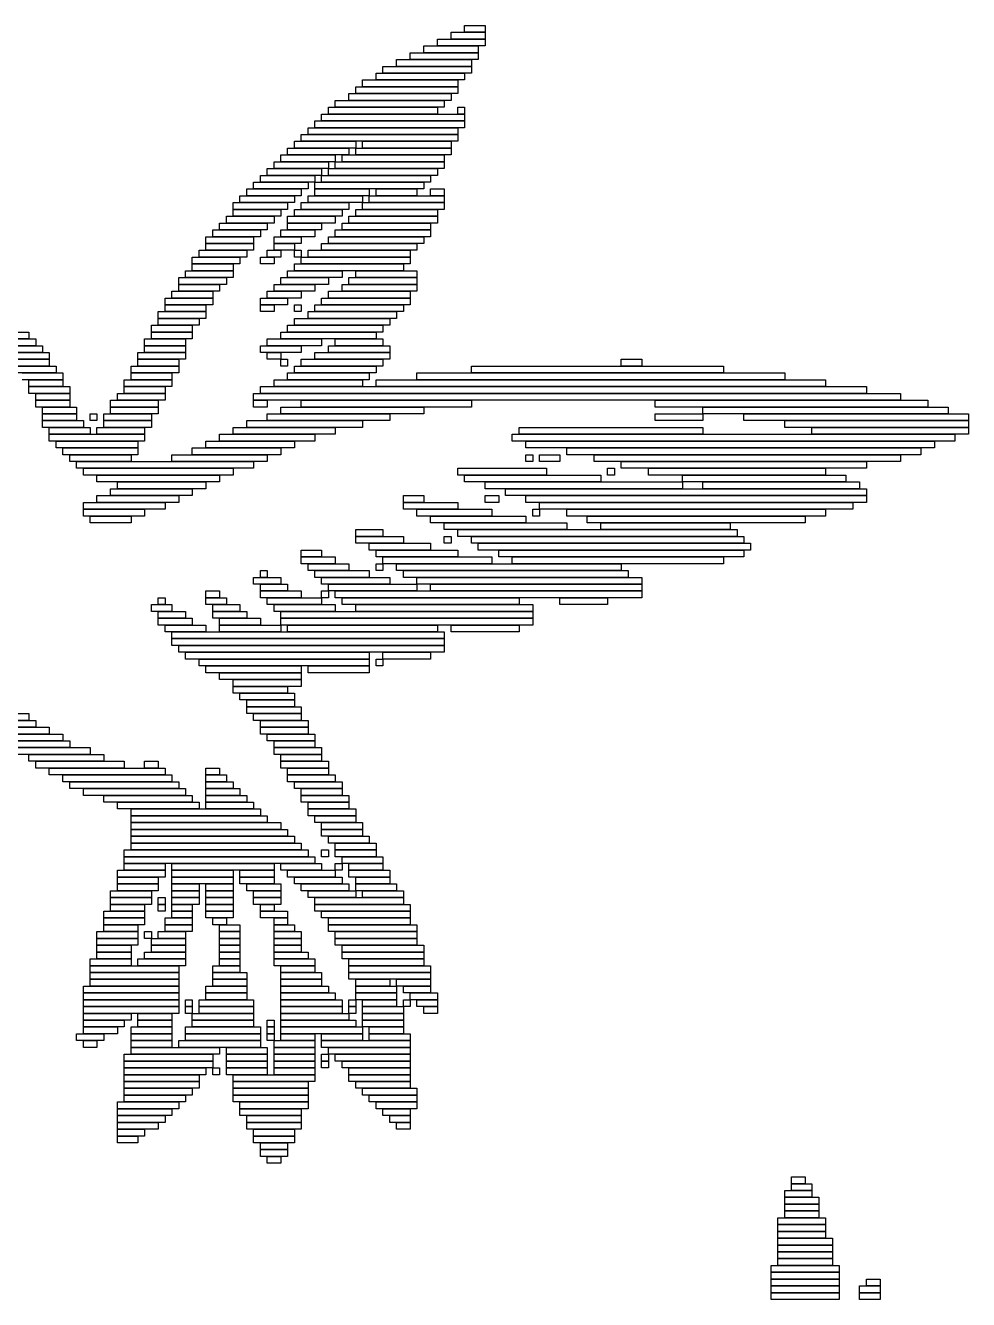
# Model space of a CAD drawing. Extents: x 402 to 615, y 409 to 596.
# Drawn here: x 476.5 to 615, y 409 to 596 of the extents above; entities that cross this region are included whole.
import ezdxf

# ---------------------------------------------------------------- set-up
doc = ezdxf.new("R2010")
doc.units = 0

msp = doc.modelspace()

# ---------------------------------------------------------------- linework, layer by layer
for p, q in [((539, 595), (544, 595)), ((539, 594), (539, 595)), ((541, 596), (544, 596)), ((541, 595), (541, 596)), ((544, 595), (541, 595)), ((544, 596), (544, 595)), ((544, 595), (544, 594)), ((535, 593), (543, 593)), ((535, 592), (535, 593)), ((537, 594), (544, 594)), ((537, 593), (537, 594)), ((544, 593), (537, 593)), ((544, 594), (539, 594)), ((543, 593), (543, 592)), ((544, 594), (544, 593)), ((531, 591), (542, 591)), ((531, 590), (531, 591)), ((533, 592), (543, 592)), ((533, 591), (533, 592)), ((543, 591), (533, 591)), ((543, 592), (535, 592)), ((542, 591), (542, 590)), ((543, 592), (543, 591)), ((529, 590), (542, 590)), ((529, 589), (529, 590)), ((542, 590), (531, 590)), ((542, 590), (542, 589)), ((526, 588), (540, 588)), ((526, 587), (526, 588)), ((528, 589), (541, 589)), ((528, 588), (528, 589)), ((541, 588), (528, 588)), ((542, 589), (529, 589)), ((540, 588), (540, 587)), ((541, 589), (541, 588)), ((524, 586), (539, 586)), ((524, 585), (524, 586)), ((525, 587), (540, 587)), ((525, 586), (525, 587)), ((540, 586), (525, 586)), ((540, 587), (526, 587)), ((539, 586), (539, 585)), ((540, 587), (540, 586)), ((521, 584), (537, 584)), ((521, 583), (521, 584)), ((522, 585), (538, 585)), ((522, 584), (522, 585)), ((538, 584), (522, 584)), ((539, 585), (524, 585)), ((537, 584), (537, 583)), ((538, 585), (538, 584)), ((540, 584), (541, 584)), ((540, 583), (540, 584)), ((541, 584), (541, 583)), ((519, 582), (541, 582)), ((519, 581), (519, 582)), ((520, 583), (541, 583)), ((520, 582), (520, 583)), ((541, 582), (520, 582)), ((537, 583), (521, 583)), ((541, 583), (540, 583)), ((541, 583), (541, 582)), ((541, 582), (541, 581)), ((517, 580), (540, 580)), ((517, 579), (517, 580)), ((518, 581), (540, 581)), ((518, 580), (518, 581)), ((540, 580), (518, 580)), ((541, 581), (519, 581)), ((540, 581), (540, 580)), ((540, 580), (540, 579)), ((515, 578), (524, 578)), ((515, 577), (515, 578)), ((516, 579), (525, 579)), ((516, 578), (516, 579)), ((525, 578), (516, 578)), ((540, 579), (517, 579)), ((524, 578), (524, 577)), ((525, 579), (525, 578)), ((525, 578), (539, 578)), ((525, 577), (525, 578)), ((526, 579), (539, 579)), ((526, 578), (526, 579)), ((539, 578), (526, 578)), ((539, 579), (539, 578)), ((539, 578), (539, 577)), ((513, 576), (521, 576)), ((513, 575), (513, 576)), ((514, 577), (522, 577)), ((514, 576), (514, 577)), ((522, 576), (514, 576)), ((524, 577), (515, 577)), ((521, 576), (521, 575)), ((522, 577), (522, 576)), ((522, 576), (538, 576)), ((522, 575), (522, 576)), ((523, 577), (538, 577)), ((523, 576), (523, 577)), ((538, 576), (523, 576)), ((539, 577), (525, 577)), ((538, 577), (538, 576)), ((538, 576), (538, 575)), ((512, 575), (520, 575)), ((512, 574), (512, 575)), ((521, 575), (513, 575)), ((520, 575), (520, 574)), ((521, 575), (537, 575)), ((521, 574), (521, 575)), ((538, 575), (522, 575)), ((537, 575), (537, 574)), ((510, 573), (518, 573)), ((510, 572), (510, 573)), ((511, 574), (519, 574)), ((511, 573), (511, 574)), ((519, 573), (511, 573)), ((520, 574), (512, 574)), ((518, 573), (518, 572)), ((519, 574), (519, 573)), ((519, 573), (535, 573)), ((519, 572), (519, 573)), ((520, 574), (536, 574)), ((520, 573), (520, 574)), ((536, 573), (520, 573)), ((537, 574), (521, 574)), ((535, 573), (535, 572)), ((536, 574), (536, 573)), ((508, 571), (516, 571)), ((508, 570), (508, 571)), ((509, 572), (517, 572)), ((509, 571), (509, 572)), ((517, 571), (509, 571)), ((518, 572), (510, 572)), ((516, 571), (516, 570)), ((517, 572), (517, 571)), ((518, 571), (526, 571)), ((518, 570), (518, 571)), ((535, 572), (519, 572)), ((519, 572), (527, 572)), ((519, 571), (519, 572)), ((527, 571), (519, 571)), ((526, 571), (526, 570)), ((527, 572), (527, 571)), ((527, 571), (538, 571)), ((527, 570), (527, 571)), ((528, 572), (534, 572)), ((528, 571), (528, 572)), ((534, 571), (528, 571)), ((534, 572), (534, 571)), ((536, 572), (538, 572)), ((536, 571), (536, 572)), ((538, 571), (536, 571)), ((538, 572), (538, 571)), ((538, 571), (538, 570)), ((507, 570), (515, 570)), ((507, 569), (507, 570)), ((515, 569), (507, 569)), ((507, 569), (514, 569)), ((507, 568), (507, 569)), ((516, 570), (508, 570)), ((514, 569), (514, 568)), ((515, 570), (515, 569)), ((516, 569), (523, 569)), ((516, 568), (516, 569)), ((517, 570), (524, 570)), ((517, 569), (517, 570)), ((524, 569), (517, 569)), ((526, 570), (518, 570)), ((523, 569), (523, 568)), ((524, 570), (524, 569)), ((525, 569), (537, 569)), ((525, 568), (525, 569)), ((526, 570), (538, 570)), ((526, 569), (526, 570)), ((538, 569), (526, 569)), ((538, 570), (527, 570)), ((537, 569), (537, 568)), ((538, 570), (538, 569)), ((505, 567), (512, 567)), ((505, 566), (505, 567)), ((506, 568), (513, 568)), ((506, 567), (506, 568)), ((513, 567), (506, 567)), ((514, 568), (507, 568)), ((512, 567), (512, 566)), ((513, 568), (513, 567)), ((515, 568), (522, 568)), ((515, 567), (515, 568)), ((522, 567), (515, 567)), ((515, 567), (520, 567)), ((515, 566), (515, 567)), ((523, 568), (516, 568)), ((520, 567), (520, 566)), ((522, 568), (522, 567)), ((523, 567), (536, 567)), ((523, 566), (523, 567)), ((524, 568), (537, 568)), ((524, 567), (524, 568)), ((537, 567), (524, 567)), ((537, 568), (525, 568)), ((536, 567), (536, 566)), ((537, 568), (537, 567)), ((503, 565), (510, 565)), ((503, 564), (503, 565)), ((504, 566), (511, 566)), ((504, 565), (504, 566)), ((511, 565), (504, 565)), ((512, 566), (505, 566)), ((510, 565), (510, 564)), ((511, 566), (511, 565)), ((513, 565), (517, 565)), ((513, 564), (513, 565)), ((514, 566), (519, 566)), ((514, 565), (514, 566)), ((519, 565), (514, 565)), ((520, 566), (515, 566)), ((517, 565), (517, 564)), ((519, 566), (519, 565)), ((521, 565), (535, 565)), ((521, 564), (521, 565)), ((522, 566), (536, 566)), ((522, 565), (522, 566)), ((536, 565), (522, 565)), ((536, 566), (523, 566)), ((535, 565), (535, 564)), ((536, 566), (536, 565)), ((502, 563), (509, 563)), ((502, 562), (502, 563)), ((510, 564), (503, 564)), ((503, 564), (510, 564)), ((503, 563), (503, 564)), ((510, 563), (503, 563)), ((509, 563), (509, 562)), ((510, 564), (510, 563)), ((512, 563), (514, 563)), ((512, 562), (512, 563)), ((517, 564), (513, 564)), ((513, 564), (516, 564)), ((513, 563), (513, 564)), ((516, 563), (513, 563)), ((514, 563), (514, 562)), ((516, 564), (516, 563)), ((516, 563), (517, 563)), ((516, 562), (516, 563)), ((517, 563), (517, 562)), ((518, 563), (533, 563)), ((518, 562), (518, 563)), ((520, 564), (534, 564)), ((520, 563), (520, 564)), ((534, 563), (520, 563)), ((535, 564), (521, 564)), ((533, 563), (533, 562)), ((534, 564), (534, 563)), ((501, 562), (508, 562)), ((501, 561), (501, 562)), ((508, 561), (501, 561)), ((501, 561), (507, 561)), ((501, 560), (501, 561)), ((509, 562), (502, 562)), ((507, 561), (507, 560)), ((508, 562), (508, 561)), ((511, 562), (513, 562)), ((511, 561), (511, 562)), ((513, 561), (511, 561)), ((514, 562), (512, 562)), ((513, 562), (513, 561)), ((517, 562), (516, 562)), ((516, 561), (532, 561)), ((516, 560), (516, 561)), ((517, 562), (533, 562)), ((517, 561), (517, 562)), ((533, 561), (517, 561)), ((533, 562), (518, 562)), ((532, 561), (532, 560)), ((533, 562), (533, 561)), ((500, 560), (507, 560)), ((500, 559), (500, 560)), ((507, 560), (501, 560)), ((507, 560), (507, 559)), ((515, 560), (523, 560)), ((515, 559), (515, 560)), ((532, 560), (516, 560)), ((523, 560), (523, 559)), ((525, 560), (534, 560)), ((525, 559), (525, 560)), ((534, 560), (534, 559)), ((499, 559), (506, 559)), ((499, 558), (499, 559)), ((506, 558), (499, 558)), ((499, 558), (505, 558)), ((499, 557), (499, 558)), ((507, 559), (500, 559)), ((505, 558), (505, 557)), ((506, 559), (506, 558)), ((513, 558), (519, 558)), ((513, 557), (513, 558)), ((514, 559), (521, 559)), ((514, 558), (514, 559)), ((521, 558), (514, 558)), ((523, 559), (515, 559)), ((519, 558), (519, 557)), ((521, 559), (521, 558)), ((523, 558), (534, 558)), ((523, 557), (523, 558)), ((524, 559), (534, 559)), ((524, 558), (524, 559)), ((534, 558), (524, 558)), ((534, 559), (525, 559)), ((534, 559), (534, 558)), ((534, 558), (534, 557)), ((497, 556), (504, 556)), ((497, 555), (497, 556)), ((498, 557), (504, 557)), ((498, 556), (498, 557)), ((504, 556), (498, 556)), ((505, 557), (499, 557)), ((504, 557), (504, 556)), ((504, 556), (504, 555)), ((511, 556), (515, 556)), ((511, 555), (511, 556)), ((512, 557), (517, 557)), ((512, 556), (512, 557)), ((517, 556), (512, 556)), ((519, 557), (513, 557)), ((515, 556), (515, 555)), ((517, 557), (517, 556)), ((520, 556), (533, 556)), ((520, 555), (520, 556)), ((521, 557), (533, 557)), ((521, 556), (521, 557)), ((533, 556), (521, 556)), ((534, 557), (523, 557)), ((533, 557), (533, 556)), ((533, 556), (533, 555)), ((496, 554), (503, 554)), ((496, 553), (496, 554)), ((504, 555), (497, 555)), ((497, 555), (503, 555)), ((497, 554), (497, 555)), ((503, 554), (497, 554)), ((503, 555), (503, 554)), ((503, 554), (503, 553)), ((515, 555), (511, 555)), ((511, 555), (513, 555)), ((511, 554), (511, 555)), ((513, 554), (511, 554)), ((513, 555), (513, 554)), ((516, 555), (517, 555)), ((516, 554), (516, 555)), ((517, 554), (516, 554)), ((517, 555), (517, 554)), ((518, 554), (531, 554)), ((518, 553), (518, 554)), ((519, 555), (532, 555)), ((519, 554), (519, 555)), ((532, 554), (519, 554)), ((533, 555), (520, 555)), ((531, 554), (531, 553)), ((532, 555), (532, 554)), ((495, 552), (501, 552)), ((495, 551), (495, 552)), ((503, 553), (496, 553)), ((496, 553), (502, 553)), ((496, 552), (496, 553)), ((502, 552), (496, 552)), ((501, 552), (501, 551)), ((502, 553), (502, 552)), ((515, 552), (529, 552)), ((515, 551), (515, 552)), ((516, 553), (530, 553)), ((516, 552), (516, 553)), ((530, 552), (516, 552)), ((531, 553), (518, 553)), ((529, 552), (529, 551)), ((530, 553), (530, 552)), ((468, 551), (477, 551)), ((477, 550), (468, 550)), ((470, 550), (478, 550)), ((477, 551), (477, 550)), ((478, 550), (478, 549)), ((494, 550), (500, 550)), ((494, 549), (494, 550)), ((501, 551), (495, 551)), ((495, 551), (501, 551)), ((495, 550), (495, 551)), ((501, 550), (495, 550)), ((500, 550), (500, 549)), ((501, 551), (501, 550)), ((512, 550), (520, 550)), ((512, 549), (512, 550)), ((514, 551), (528, 551)), ((514, 550), (514, 551)), ((528, 550), (514, 550)), ((529, 551), (515, 551)), ((520, 550), (520, 549)), ((522, 550), (529, 550)), ((522, 549), (522, 550)), ((528, 551), (528, 550)), ((529, 550), (529, 549)), ((478, 549), (470, 549)), ((472, 549), (479, 549)), ((479, 548), (472, 548)), ((473, 548), (480, 548)), ((479, 549), (479, 548)), ((480, 548), (480, 547)), ((493, 548), (500, 548)), ((493, 547), (493, 548)), ((500, 549), (494, 549)), ((494, 549), (500, 549)), ((494, 548), (494, 549)), ((500, 548), (494, 548)), ((500, 549), (500, 548)), ((500, 548), (500, 547)), ((511, 549), (517, 549)), ((511, 548), (511, 549)), ((517, 548), (511, 548)), ((520, 549), (512, 549)), ((512, 548), (514, 548)), ((512, 547), (512, 548)), ((514, 548), (514, 547)), ((517, 549), (517, 548)), ((519, 548), (530, 548)), ((519, 547), (519, 548)), ((521, 549), (530, 549)), ((521, 548), (521, 549)), ((530, 548), (521, 548)), ((529, 549), (522, 549)), ((530, 549), (530, 548)), ((530, 548), (530, 547)), ((480, 547), (473, 547)), ((475, 547), (480, 547)), ((480, 547), (480, 546)), ((500, 547), (493, 547)), ((493, 547), (499, 547)), ((493, 546), (493, 547)), ((499, 547), (499, 546)), ((514, 547), (512, 547)), ((514, 547), (515, 547)), ((514, 546), (514, 547)), ((515, 547), (515, 546)), ((517, 547), (529, 547)), ((517, 546), (517, 547)), ((530, 547), (519, 547)), ((529, 547), (529, 546)), ((564, 547), (567, 547)), ((564, 546), (564, 547)), ((567, 547), (567, 546)), ((480, 546), (475, 546)), ((475, 546), (481, 546)), ((481, 545), (475, 545)), ((476, 545), (482, 545)), ((481, 546), (481, 545)), ((482, 545), (482, 544)), ((492, 546), (499, 546)), ((492, 545), (492, 546)), ((499, 545), (492, 545)), ((492, 545), (498, 545)), ((492, 544), (492, 545)), ((499, 546), (493, 546)), ((498, 545), (498, 544)), ((499, 546), (499, 545)), ((515, 546), (514, 546)), ((515, 545), (527, 545)), ((515, 544), (515, 545)), ((516, 546), (528, 546)), ((516, 545), (516, 546)), ((528, 545), (516, 545)), ((529, 546), (517, 546)), ((527, 545), (527, 544)), ((528, 546), (528, 545)), ((534, 545), (588, 545)), ((534, 544), (534, 545)), ((542, 546), (579, 546)), ((542, 545), (542, 546)), ((579, 545), (542, 545)), ((567, 546), (564, 546)), ((579, 546), (579, 545)), ((588, 545), (588, 544)), ((482, 544), (476, 544)), ((477, 544), (482, 544)), ((477, 543), (477, 544)), ((482, 543), (477, 543)), ((477, 543), (483, 543)), ((477, 542), (477, 543)), ((482, 544), (482, 543)), ((483, 543), (483, 542)), ((491, 544), (498, 544)), ((491, 543), (491, 544)), ((498, 543), (491, 543)), ((491, 543), (497, 543)), ((491, 542), (491, 543)), ((498, 544), (492, 544)), ((497, 543), (497, 542)), ((498, 544), (498, 543)), ((511, 543), (600, 543)), ((511, 542), (511, 543)), ((513, 544), (526, 544)), ((513, 543), (513, 544)), ((526, 543), (513, 543)), ((527, 544), (515, 544)), ((526, 544), (526, 543)), ((528, 544), (594, 544)), ((528, 543), (528, 544)), ((594, 543), (528, 543)), ((588, 544), (534, 544)), ((594, 544), (594, 543)), ((600, 543), (600, 542)), ((483, 542), (477, 542)), ((478, 542), (483, 542)), ((478, 541), (478, 542)), ((483, 541), (478, 541)), ((478, 541), (483, 541)), ((478, 540), (478, 541)), ((483, 542), (483, 541)), ((483, 541), (483, 540)), ((489, 541), (496, 541)), ((489, 540), (489, 541)), ((490, 542), (497, 542)), ((490, 541), (490, 542)), ((497, 541), (490, 541)), ((497, 542), (491, 542)), ((496, 541), (496, 540)), ((497, 542), (497, 541)), ((510, 542), (605, 542)), ((510, 541), (510, 542)), ((605, 541), (510, 541)), ((510, 541), (512, 541)), ((510, 540), (510, 541)), ((600, 542), (511, 542)), ((512, 541), (512, 540)), ((517, 541), (542, 541)), ((517, 540), (517, 541)), ((542, 541), (542, 540)), ((569, 541), (609, 541)), ((569, 540), (569, 541)), ((605, 542), (605, 541)), ((609, 541), (609, 540)), ((483, 540), (478, 540)), ((479, 540), (484, 540)), ((479, 539), (479, 540)), ((484, 539), (479, 539)), ((479, 539), (484, 539)), ((479, 538), (479, 539)), ((484, 540), (484, 539)), ((484, 539), (484, 538)), ((486, 539), (487, 539)), ((486, 538), (486, 539)), ((487, 539), (487, 538)), ((488, 539), (495, 539)), ((488, 538), (488, 539)), ((496, 540), (489, 540)), ((489, 540), (496, 540)), ((489, 539), (489, 540)), ((496, 539), (489, 539)), ((495, 539), (495, 538)), ((496, 540), (496, 539)), ((512, 540), (510, 540)), ((512, 539), (530, 539)), ((512, 538), (512, 539)), ((514, 540), (535, 540)), ((514, 539), (514, 540)), ((535, 539), (514, 539)), ((542, 540), (517, 540)), ((530, 539), (530, 538)), ((535, 540), (535, 539)), ((609, 540), (569, 540)), ((569, 539), (576, 539)), ((569, 538), (569, 539)), ((576, 540), (612, 540)), ((576, 539), (576, 540)), ((612, 539), (576, 539)), ((576, 539), (576, 538)), ((582, 539), (615, 539)), ((582, 538), (582, 539)), ((612, 540), (612, 539)), ((615, 539), (615, 538)), ((484, 538), (479, 538)), ((479, 538), (485, 538)), ((479, 537), (479, 538)), ((485, 537), (479, 537)), ((480, 537), (486, 537)), ((480, 536), (480, 537)), ((485, 538), (485, 537)), ((487, 538), (486, 538)), ((486, 537), (486, 536)), ((487, 537), (494, 537)), ((487, 536), (487, 537)), ((495, 538), (488, 538)), ((488, 538), (495, 538)), ((488, 537), (488, 538)), ((495, 537), (488, 537)), ((494, 537), (494, 536)), ((495, 538), (495, 537)), ((507, 537), (522, 537)), ((507, 536), (507, 537)), ((509, 538), (526, 538)), ((509, 537), (509, 538)), ((526, 537), (509, 537)), ((530, 538), (512, 538)), ((522, 537), (522, 536)), ((526, 538), (526, 537)), ((549, 537), (576, 537)), ((549, 536), (549, 537)), ((576, 538), (569, 538)), ((576, 537), (576, 536)), ((615, 538), (582, 538)), ((588, 538), (615, 538)), ((588, 537), (588, 538)), ((615, 537), (588, 537)), ((592, 537), (615, 537)), ((592, 536), (592, 537)), ((615, 538), (615, 537)), ((615, 537), (615, 536)), ((486, 536), (480, 536)), ((480, 536), (494, 536)), ((480, 535), (480, 536)), ((494, 535), (480, 535)), ((481, 535), (493, 535)), ((481, 534), (481, 535)), ((494, 536), (487, 536)), ((493, 535), (493, 534)), ((494, 536), (494, 535)), ((503, 535), (516, 535)), ((503, 534), (503, 535)), ((505, 536), (519, 536)), ((505, 535), (505, 536)), ((519, 535), (505, 535)), ((522, 536), (507, 536)), ((516, 535), (516, 534)), ((519, 536), (519, 535)), ((548, 536), (613, 536)), ((548, 535), (548, 536)), ((613, 535), (548, 535)), ((576, 536), (549, 536)), ((550, 535), (610, 535)), ((550, 534), (550, 535)), ((615, 536), (592, 536)), ((610, 535), (610, 534)), ((613, 536), (613, 535)), ((493, 534), (481, 534)), ((482, 534), (493, 534)), ((482, 533), (482, 534)), ((493, 533), (482, 533)), ((483, 533), (492, 533)), ((483, 532), (483, 533)), ((492, 533), (492, 532)), ((493, 534), (493, 533)), ((498, 533), (512, 533)), ((498, 532), (498, 533)), ((501, 534), (514, 534)), ((501, 533), (501, 534)), ((514, 533), (501, 533)), ((516, 534), (503, 534)), ((512, 533), (512, 532)), ((514, 534), (514, 533)), ((610, 534), (550, 534)), ((550, 533), (551, 533)), ((550, 532), (550, 533)), ((551, 533), (551, 532)), ((552, 533), (555, 533)), ((552, 532), (552, 533)), ((555, 533), (555, 532)), ((556, 534), (608, 534)), ((556, 533), (556, 534)), ((608, 533), (556, 533)), ((560, 533), (605, 533)), ((560, 532), (560, 533)), ((605, 533), (605, 532)), ((608, 534), (608, 533)), ((492, 532), (483, 532)), ((484, 532), (510, 532)), ((484, 531), (484, 532)), ((512, 532), (498, 532)), ((510, 532), (510, 531)), ((551, 532), (550, 532)), ((555, 532), (552, 532)), ((605, 532), (560, 532)), ((564, 532), (600, 532)), ((564, 531), (564, 532)), ((600, 532), (600, 531)), ((510, 531), (484, 531)), ((485, 531), (507, 531)), ((485, 530), (485, 531)), ((507, 530), (485, 530)), ((487, 530), (505, 530)), ((487, 529), (487, 530)), ((505, 530), (505, 529)), ((507, 531), (507, 530)), ((540, 531), (553, 531)), ((540, 530), (540, 531)), ((553, 530), (540, 530)), ((541, 530), (561, 530)), ((541, 529), (541, 530)), ((553, 531), (553, 530)), ((561, 530), (561, 529)), ((562, 531), (563, 531)), ((562, 530), (562, 531)), ((563, 530), (562, 530)), ((563, 531), (563, 530)), ((600, 531), (564, 531)), ((568, 531), (594, 531)), ((568, 530), (568, 531)), ((594, 530), (568, 530)), ((573, 530), (597, 530)), ((573, 529), (573, 530)), ((594, 531), (594, 530)), ((597, 530), (597, 529)), ((505, 529), (487, 529)), ((489, 528), (501, 528)), ((489, 527), (489, 528)), ((490, 529), (503, 529)), ((490, 528), (490, 529)), ((503, 528), (490, 528)), ((501, 528), (501, 527)), ((503, 529), (503, 528)), ((561, 529), (541, 529)), ((544, 529), (573, 529)), ((544, 528), (544, 529)), ((573, 528), (544, 528)), ((547, 528), (600, 528)), ((547, 527), (547, 528)), ((597, 529), (573, 529)), ((573, 529), (573, 528)), ((576, 529), (599, 529)), ((576, 528), (576, 529)), ((599, 528), (576, 528)), ((599, 529), (599, 528)), ((600, 528), (600, 527)), ((485, 526), (497, 526)), ((485, 525), (485, 526)), ((487, 527), (499, 527)), ((487, 526), (487, 527)), ((499, 526), (487, 526)), ((501, 527), (489, 527)), ((497, 526), (497, 525)), ((499, 527), (499, 526)), ((532, 527), (535, 527)), ((532, 526), (532, 527)), ((535, 526), (532, 526)), ((532, 526), (540, 526)), ((532, 525), (532, 526)), ((535, 527), (535, 526)), ((540, 526), (540, 525)), ((544, 527), (546, 527)), ((544, 526), (544, 527)), ((546, 526), (544, 526)), ((546, 527), (546, 526)), ((600, 527), (547, 527)), ((550, 527), (600, 527)), ((550, 526), (550, 527)), ((600, 526), (550, 526)), ((552, 526), (598, 526)), ((552, 525), (552, 526)), ((598, 526), (598, 525)), ((600, 527), (600, 526)), ((497, 525), (485, 525)), ((485, 525), (494, 525)), ((485, 524), (485, 525)), ((494, 524), (485, 524)), ((486, 524), (492, 524)), ((486, 523), (486, 524)), ((492, 524), (492, 523)), ((494, 525), (494, 524)), ((540, 525), (532, 525)), ((534, 525), (545, 525)), ((534, 524), (534, 525)), ((545, 524), (534, 524)), ((536, 524), (550, 524)), ((536, 523), (536, 524)), ((545, 525), (545, 524)), ((550, 524), (550, 523)), ((551, 525), (552, 525)), ((551, 524), (551, 525)), ((552, 524), (551, 524)), ((598, 525), (552, 525)), ((552, 525), (552, 524)), ((556, 525), (594, 525)), ((556, 524), (556, 525)), ((594, 524), (556, 524)), ((559, 524), (591, 524)), ((559, 523), (559, 524)), ((591, 524), (591, 523)), ((594, 525), (594, 524)), ((492, 523), (486, 523)), ((525, 522), (529, 522)), ((525, 521), (525, 522)), ((529, 522), (529, 521)), ((550, 523), (536, 523)), ((538, 523), (556, 523)), ((538, 522), (538, 523)), ((556, 522), (538, 522)), ((540, 522), (581, 522)), ((540, 521), (540, 522)), ((556, 523), (556, 522)), ((591, 523), (559, 523)), ((561, 523), (580, 523)), ((561, 522), (561, 523)), ((580, 522), (561, 522)), ((580, 523), (580, 522)), ((581, 522), (581, 521)), ((529, 521), (525, 521)), ((525, 521), (532, 521)), ((525, 520), (525, 521)), ((532, 520), (525, 520)), ((527, 520), (536, 520)), ((527, 519), (527, 520)), ((532, 521), (532, 520)), ((536, 520), (536, 519)), ((538, 521), (539, 521)), ((538, 520), (538, 521)), ((539, 520), (538, 520)), ((539, 521), (539, 520)), ((581, 521), (540, 521)), ((542, 521), (582, 521)), ((542, 520), (542, 521)), ((582, 520), (542, 520)), ((543, 520), (583, 520)), ((543, 519), (543, 520)), ((582, 521), (582, 520)), ((583, 520), (583, 519)), ((517, 519), (520, 519)), ((517, 518), (517, 519)), ((520, 518), (517, 518)), ((517, 518), (522, 518)), ((517, 517), (517, 518)), ((520, 519), (520, 518)), ((522, 518), (522, 517)), ((536, 519), (527, 519)), ((528, 519), (540, 519)), ((528, 518), (528, 519)), ((540, 518), (528, 518)), ((529, 518), (545, 518)), ((529, 517), (529, 518)), ((540, 519), (540, 518)), ((583, 519), (543, 519)), ((545, 518), (545, 517)), ((546, 519), (582, 519)), ((546, 518), (546, 519)), ((582, 518), (546, 518)), ((548, 518), (579, 518)), ((548, 517), (548, 518)), ((579, 518), (579, 517)), ((582, 519), (582, 518)), ((522, 517), (517, 517)), ((518, 517), (524, 517)), ((518, 516), (518, 517)), ((524, 517), (524, 516)), ((528, 517), (529, 517)), ((528, 516), (528, 517)), ((545, 517), (529, 517)), ((529, 517), (529, 516)), ((531, 517), (564, 517)), ((531, 516), (531, 517)), ((579, 517), (548, 517)), ((564, 517), (564, 516)), ((510, 515), (514, 515)), ((510, 514), (510, 515)), ((511, 516), (512, 516)), ((511, 515), (511, 516)), ((512, 515), (511, 515)), ((512, 516), (512, 515)), ((514, 515), (514, 514)), ((524, 516), (518, 516)), ((519, 516), (527, 516)), ((519, 515), (519, 516)), ((527, 515), (519, 515)), ((520, 515), (530, 515)), ((520, 514), (520, 515)), ((527, 516), (527, 515)), ((529, 516), (528, 516)), ((530, 515), (530, 514)), ((564, 516), (531, 516)), ((532, 516), (565, 516)), ((532, 515), (532, 516)), ((565, 515), (532, 515)), ((534, 515), (567, 515)), ((534, 514), (534, 515)), ((565, 516), (565, 515)), ((567, 515), (567, 514)), ((503, 513), (505, 513)), ((503, 512), (503, 513)), ((505, 513), (505, 512)), ((514, 514), (510, 514)), ((511, 514), (515, 514)), ((511, 513), (511, 514)), ((515, 513), (511, 513)), ((511, 513), (517, 513)), ((511, 512), (511, 513)), ((515, 514), (515, 513)), ((517, 513), (517, 512)), ((530, 514), (520, 514)), ((520, 513), (521, 513)), ((520, 512), (520, 513)), ((521, 514), (534, 514)), ((521, 513), (521, 514)), ((534, 513), (521, 513)), ((521, 513), (521, 512)), ((522, 513), (567, 513)), ((522, 512), (522, 513)), ((567, 514), (534, 514)), ((534, 514), (534, 513)), ((536, 514), (567, 514)), ((536, 513), (536, 514)), ((567, 513), (536, 513)), ((567, 514), (567, 513)), ((567, 513), (567, 512)), ((495, 511), (498, 511)), ((495, 510), (495, 511)), ((496, 512), (497, 512)), ((496, 511), (496, 512)), ((497, 511), (496, 511)), ((497, 512), (497, 511)), ((498, 511), (498, 510)), ((505, 512), (503, 512)), ((503, 512), (506, 512)), ((503, 511), (503, 512)), ((506, 511), (503, 511)), ((504, 511), (508, 511)), ((504, 510), (504, 511)), ((506, 512), (506, 511)), ((508, 511), (508, 510)), ((517, 512), (511, 512)), ((512, 512), (520, 512)), ((512, 511), (512, 512)), ((520, 511), (512, 511)), ((513, 511), (522, 511)), ((513, 510), (513, 511)), ((521, 512), (520, 512)), ((520, 512), (520, 511)), ((567, 512), (522, 512)), ((522, 511), (522, 510)), ((523, 512), (549, 512)), ((523, 511), (523, 512)), ((549, 511), (523, 511)), ((525, 511), (551, 511)), ((525, 510), (525, 511)), ((549, 512), (549, 511)), ((551, 511), (551, 510)), ((555, 512), (562, 512)), ((555, 511), (555, 512)), ((562, 511), (555, 511)), ((562, 512), (562, 511)), ((498, 510), (495, 510)), ((496, 510), (500, 510)), ((496, 509), (496, 510)), ((500, 509), (496, 509)), ((496, 509), (501, 509)), ((496, 508), (496, 509)), ((500, 510), (500, 509)), ((501, 509), (501, 508)), ((508, 510), (504, 510)), ((504, 510), (509, 510)), ((504, 509), (504, 510)), ((509, 509), (504, 509)), ((505, 509), (511, 509)), ((505, 508), (505, 509)), ((509, 510), (509, 509)), ((511, 509), (511, 508)), ((522, 510), (513, 510)), ((514, 510), (551, 510)), ((514, 509), (514, 510)), ((551, 509), (514, 509)), ((514, 509), (551, 509)), ((514, 508), (514, 509)), ((551, 510), (525, 510)), ((551, 510), (551, 509)), ((551, 509), (551, 508)), ((501, 508), (496, 508)), ((497, 508), (503, 508)), ((497, 507), (497, 508)), ((503, 507), (497, 507)), ((498, 507), (538, 507)), ((498, 506), (498, 507)), ((503, 508), (503, 507)), ((511, 508), (505, 508)), ((505, 508), (514, 508)), ((505, 507), (505, 508)), ((514, 507), (505, 507)), ((551, 508), (514, 508)), ((514, 508), (514, 507)), ((515, 508), (537, 508)), ((515, 507), (515, 508)), ((537, 507), (515, 507)), ((537, 508), (537, 507)), ((538, 507), (538, 506)), ((539, 508), (549, 508)), ((539, 507), (539, 508)), ((549, 507), (539, 507)), ((549, 508), (549, 507)), ((538, 506), (498, 506)), ((498, 506), (538, 506)), ((498, 505), (498, 506)), ((538, 505), (498, 505)), ((499, 505), (538, 505)), ((499, 504), (499, 505)), ((538, 506), (538, 505)), ((538, 505), (538, 504)), ((538, 504), (499, 504)), ((500, 504), (527, 504)), ((500, 503), (500, 504)), ((527, 504), (527, 503)), ((529, 504), (536, 504)), ((529, 503), (529, 504)), ((536, 504), (536, 503)), ((527, 503), (500, 503)), ((502, 503), (527, 503)), ((502, 502), (502, 503)), ((527, 502), (502, 502)), ((503, 502), (517, 502)), ((503, 501), (503, 502)), ((517, 502), (517, 501)), ((518, 502), (527, 502)), ((518, 501), (518, 502)), ((527, 503), (527, 502)), ((527, 502), (527, 501)), ((528, 503), (529, 503)), ((528, 502), (528, 503)), ((529, 502), (528, 502)), ((536, 503), (529, 503)), ((529, 503), (529, 502)), ((517, 501), (503, 501)), ((505, 501), (517, 501)), ((505, 500), (505, 501)), ((517, 500), (505, 500)), ((507, 500), (517, 500)), ((507, 499), (507, 500)), ((517, 501), (517, 500)), ((517, 500), (517, 499)), ((527, 501), (518, 501)), ((517, 499), (507, 499)), ((507, 499), (515, 499)), ((507, 498), (507, 499)), ((515, 498), (507, 498)), ((508, 498), (516, 498)), ((508, 497), (508, 498)), ((515, 499), (515, 498)), ((516, 498), (516, 497)), ((516, 497), (508, 497)), ((509, 497), (516, 497)), ((509, 496), (509, 497)), ((516, 496), (509, 496)), ((509, 496), (517, 496)), ((509, 495), (509, 496)), ((516, 497), (516, 496)), ((517, 496), (517, 495)), ((469, 495), (477, 495)), ((477, 494), (469, 494)), ((470, 494), (478, 494)), ((477, 495), (477, 494)), ((478, 494), (478, 493)), ((517, 495), (509, 495)), ((510, 495), (517, 495)), ((510, 494), (510, 495)), ((517, 494), (510, 494)), ((511, 494), (518, 494)), ((511, 493), (511, 494)), ((517, 495), (517, 494)), ((518, 494), (518, 493)), ((478, 493), (470, 493)), ((472, 493), (480, 493)), ((480, 492), (472, 492)), ((473, 492), (482, 492)), ((480, 493), (480, 492)), ((482, 492), (482, 491)), ((518, 493), (511, 493)), ((511, 493), (518, 493)), ((511, 492), (511, 493)), ((518, 492), (511, 492)), ((512, 492), (519, 492)), ((512, 491), (512, 492)), ((518, 493), (518, 492)), ((519, 492), (519, 491)), ((482, 491), (473, 491)), ((474, 491), (483, 491)), ((483, 490), (474, 490)), ((475, 490), (486, 490)), ((483, 491), (483, 490)), ((486, 490), (486, 489)), ((519, 491), (512, 491)), ((513, 491), (519, 491)), ((513, 490), (513, 491)), ((519, 490), (513, 490)), ((513, 490), (520, 490)), ((513, 489), (513, 490)), ((519, 491), (519, 490)), ((520, 490), (520, 489)), ((486, 489), (475, 489)), ((477, 489), (488, 489)), ((477, 488), (477, 489)), ((488, 489), (488, 488)), ((520, 489), (513, 489)), ((514, 489), (520, 489)), ((514, 488), (514, 489)), ((520, 489), (520, 488)), ((488, 488), (477, 488)), ((478, 488), (491, 488)), ((478, 487), (478, 488)), ((491, 487), (478, 487)), ((480, 487), (497, 487)), ((480, 486), (480, 487)), ((491, 488), (491, 487)), ((494, 488), (496, 488)), ((494, 487), (494, 488)), ((496, 487), (494, 487)), ((496, 488), (496, 487)), ((497, 487), (497, 486)), ((503, 487), (505, 487)), ((503, 486), (503, 487)), ((505, 487), (505, 486)), ((520, 488), (514, 488)), ((514, 488), (521, 488)), ((514, 487), (514, 488)), ((521, 487), (514, 487)), ((515, 487), (521, 487)), ((515, 486), (515, 487)), ((521, 488), (521, 487)), ((521, 487), (521, 486)), ((497, 486), (480, 486)), ((482, 486), (498, 486)), ((482, 485), (482, 486)), ((498, 485), (482, 485)), ((483, 485), (499, 485)), ((483, 484), (483, 485)), ((498, 486), (498, 485)), ((499, 485), (499, 484)), ((505, 486), (503, 486)), ((503, 486), (506, 486)), ((503, 485), (503, 486)), ((506, 485), (503, 485)), ((503, 485), (507, 485)), ((503, 484), (503, 485)), ((506, 486), (506, 485)), ((507, 485), (507, 484)), ((521, 486), (515, 486)), ((515, 486), (522, 486)), ((515, 485), (515, 486)), ((522, 485), (515, 485)), ((516, 485), (523, 485)), ((516, 484), (516, 485)), ((522, 486), (522, 485)), ((523, 485), (523, 484)), ((499, 484), (483, 484)), ((485, 484), (500, 484)), ((485, 483), (485, 484)), ((500, 483), (485, 483)), ((488, 483), (501, 483)), ((488, 482), (488, 483)), ((500, 484), (500, 483)), ((501, 483), (501, 482)), ((507, 484), (503, 484)), ((503, 484), (508, 484)), ((503, 483), (503, 484)), ((508, 483), (503, 483)), ((503, 483), (509, 483)), ((503, 482), (503, 483)), ((508, 484), (508, 483)), ((509, 483), (509, 482)), ((523, 484), (516, 484)), ((517, 484), (523, 484)), ((517, 483), (517, 484)), ((523, 483), (517, 483)), ((517, 483), (524, 483)), ((517, 482), (517, 483)), ((523, 484), (523, 483)), ((524, 483), (524, 482)), ((501, 482), (488, 482)), ((490, 482), (502, 482)), ((490, 481), (490, 482)), ((502, 481), (490, 481)), ((492, 481), (511, 481)), ((492, 480), (492, 481)), ((502, 482), (502, 481)), ((509, 482), (503, 482)), ((503, 482), (510, 482)), ((503, 481), (503, 482)), ((510, 481), (503, 481)), ((510, 482), (510, 481)), ((511, 481), (511, 480)), ((524, 482), (517, 482)), ((518, 482), (524, 482)), ((518, 481), (518, 482)), ((524, 481), (518, 481)), ((518, 481), (525, 481)), ((518, 480), (518, 481)), ((524, 482), (524, 481)), ((525, 481), (525, 480)), ((511, 480), (492, 480)), ((492, 480), (512, 480)), ((492, 479), (492, 480)), ((512, 479), (492, 479)), ((492, 479), (514, 479)), ((492, 478), (492, 479)), ((512, 480), (512, 479)), ((514, 479), (514, 478)), ((525, 480), (518, 480)), ((519, 480), (525, 480)), ((519, 479), (519, 480)), ((525, 479), (519, 479)), ((520, 479), (526, 479)), ((520, 478), (520, 479)), ((525, 480), (525, 479)), ((526, 479), (526, 478)), ((514, 478), (492, 478)), ((492, 478), (515, 478)), ((492, 477), (492, 478)), ((515, 477), (492, 477)), ((492, 477), (516, 477)), ((492, 476), (492, 477)), ((515, 478), (515, 477)), ((516, 477), (516, 476)), ((526, 478), (520, 478)), ((520, 478), (526, 478)), ((520, 477), (520, 478)), ((526, 477), (520, 477)), ((521, 477), (527, 477)), ((521, 476), (521, 477)), ((526, 478), (526, 477)), ((527, 477), (527, 476)), ((491, 475), (518, 475)), ((491, 474), (491, 475)), ((516, 476), (492, 476)), ((492, 476), (517, 476)), ((492, 475), (492, 476)), ((517, 475), (492, 475)), ((517, 476), (517, 475)), ((518, 475), (518, 474)), ((520, 475), (521, 475)), ((520, 474), (520, 475)), ((527, 476), (521, 476)), ((521, 475), (521, 474)), ((522, 476), (528, 476)), ((522, 475), (522, 476)), ((528, 475), (522, 475)), ((522, 475), (528, 475)), ((522, 474), (522, 475)), ((528, 476), (528, 475)), ((528, 475), (528, 474)), ((518, 474), (491, 474)), ((491, 474), (519, 474)), ((491, 473), (491, 474)), ((519, 474), (519, 473)), ((521, 474), (520, 474)), ((528, 474), (522, 474)), ((523, 474), (529, 474)), ((523, 473), (523, 474)), ((529, 474), (529, 473)), ((490, 472), (497, 472)), ((490, 471), (490, 472)), ((519, 473), (491, 473)), ((491, 473), (497, 473)), ((491, 472), (491, 473)), ((497, 472), (491, 472)), ((497, 473), (497, 472)), ((497, 472), (497, 471)), ((498, 473), (513, 473)), ((498, 472), (498, 473)), ((513, 472), (498, 472)), ((498, 472), (507, 472)), ((498, 471), (498, 472)), ((507, 472), (507, 471)), ((508, 472), (513, 472)), ((508, 471), (508, 472)), ((513, 473), (513, 472)), ((513, 472), (513, 471)), ((514, 473), (520, 473)), ((514, 472), (514, 473)), ((520, 472), (514, 472)), ((515, 472), (522, 472)), ((515, 471), (515, 472)), ((520, 473), (520, 472)), ((522, 473), (523, 473)), ((522, 472), (522, 473)), ((523, 472), (522, 472)), ((522, 472), (522, 471)), ((529, 473), (523, 473)), ((523, 473), (523, 472)), ((524, 473), (529, 473)), ((524, 472), (524, 473)), ((529, 472), (524, 472)), ((524, 472), (530, 472)), ((524, 471), (524, 472)), ((529, 473), (529, 472)), ((530, 472), (530, 471)), ((497, 471), (490, 471)), ((490, 471), (496, 471)), ((490, 470), (490, 471)), ((496, 470), (490, 470)), ((490, 470), (496, 470)), ((490, 469), (490, 470)), ((496, 471), (496, 470)), ((496, 470), (496, 469)), ((507, 471), (498, 471)), ((498, 471), (507, 471)), ((498, 470), (498, 471)), ((507, 470), (498, 470)), ((498, 470), (502, 470)), ((498, 469), (498, 470)), ((502, 470), (502, 469)), ((503, 470), (507, 470)), ((503, 469), (503, 470)), ((507, 471), (507, 470)), ((507, 470), (507, 469)), ((513, 471), (508, 471)), ((508, 471), (513, 471)), ((508, 470), (508, 471)), ((513, 470), (508, 470)), ((509, 470), (514, 470)), ((509, 469), (509, 470)), ((513, 471), (513, 470)), ((514, 470), (514, 469)), ((522, 471), (515, 471)), ((516, 471), (523, 471)), ((516, 470), (516, 471)), ((523, 470), (516, 470)), ((517, 470), (524, 470)), ((517, 469), (517, 470)), ((523, 471), (523, 470)), ((530, 471), (524, 471)), ((524, 470), (524, 469)), ((525, 471), (530, 471)), ((525, 470), (525, 471)), ((530, 470), (525, 470)), ((525, 470), (531, 470)), ((525, 469), (525, 470)), ((530, 471), (530, 470)), ((531, 470), (531, 469)), ((489, 469), (495, 469)), ((489, 468), (489, 469)), ((495, 468), (489, 468)), ((489, 468), (495, 468)), ((489, 467), (489, 468)), ((496, 469), (490, 469)), ((495, 469), (495, 468)), ((495, 468), (495, 467)), ((496, 468), (497, 468)), ((496, 467), (496, 468)), ((497, 468), (497, 467)), ((502, 469), (498, 469)), ((498, 469), (502, 469)), ((498, 468), (498, 469)), ((502, 468), (498, 468)), ((498, 468), (502, 468)), ((498, 467), (498, 468)), ((502, 469), (502, 468)), ((502, 468), (502, 467)), ((507, 469), (503, 469)), ((503, 469), (507, 469)), ((503, 468), (503, 469)), ((507, 468), (503, 468)), ((503, 468), (507, 468)), ((503, 467), (503, 468)), ((507, 469), (507, 468)), ((507, 468), (507, 467)), ((514, 469), (509, 469)), ((510, 469), (514, 469)), ((510, 468), (510, 469)), ((514, 468), (510, 468)), ((510, 468), (514, 468)), ((510, 467), (510, 468)), ((514, 469), (514, 468)), ((514, 468), (514, 467)), ((524, 469), (517, 469)), ((518, 469), (525, 469)), ((518, 468), (518, 469)), ((525, 468), (518, 468)), ((519, 468), (532, 468)), ((519, 467), (519, 468)), ((531, 469), (525, 469)), ((525, 469), (525, 468)), ((526, 469), (532, 469)), ((526, 468), (526, 469)), ((532, 468), (526, 468)), ((532, 469), (532, 468)), ((532, 468), (532, 467)), ((488, 466), (494, 466)), ((488, 465), (488, 466)), ((495, 467), (489, 467)), ((489, 467), (494, 467)), ((489, 466), (489, 467)), ((494, 466), (489, 466)), ((494, 467), (494, 466)), ((494, 466), (494, 465)), ((497, 467), (496, 467)), ((496, 467), (497, 467)), ((496, 466), (496, 467)), ((497, 466), (496, 466)), ((497, 467), (497, 466)), ((502, 467), (498, 467)), ((498, 467), (501, 467)), ((498, 466), (498, 467)), ((501, 466), (498, 466)), ((498, 466), (501, 466)), ((498, 465), (498, 466)), ((501, 467), (501, 466)), ((501, 466), (501, 465)), ((507, 467), (503, 467)), ((503, 467), (507, 467)), ((503, 466), (503, 467)), ((507, 466), (503, 466)), ((503, 466), (507, 466)), ((503, 465), (503, 466)), ((507, 467), (507, 466)), ((507, 466), (507, 465)), ((514, 467), (510, 467)), ((511, 467), (513, 467)), ((511, 466), (511, 467)), ((513, 466), (511, 466)), ((511, 466), (515, 466)), ((511, 465), (511, 466)), ((513, 467), (513, 466)), ((515, 466), (515, 465)), ((532, 467), (519, 467)), ((519, 467), (533, 467)), ((519, 466), (519, 467)), ((533, 466), (519, 466)), ((520, 466), (533, 466)), ((520, 465), (520, 466)), ((533, 467), (533, 466)), ((533, 466), (533, 465)), ((494, 465), (488, 465)), ((488, 465), (494, 465)), ((488, 464), (488, 465)), ((494, 464), (488, 464)), ((488, 464), (493, 464)), ((488, 463), (488, 464)), ((493, 464), (493, 463)), ((494, 465), (494, 464)), ((497, 465), (501, 465)), ((497, 464), (497, 465)), ((501, 464), (497, 464)), ((497, 464), (501, 464)), ((497, 463), (497, 464)), ((501, 465), (498, 465)), ((501, 465), (501, 464)), ((501, 464), (501, 463)), ((507, 465), (503, 465)), ((504, 465), (506, 465)), ((504, 464), (504, 465)), ((506, 464), (504, 464)), ((505, 464), (508, 464)), ((505, 463), (505, 464)), ((506, 465), (506, 464)), ((508, 464), (508, 463)), ((515, 465), (511, 465)), ((513, 465), (515, 465)), ((513, 464), (513, 465)), ((515, 464), (513, 464)), ((513, 464), (516, 464)), ((513, 463), (513, 464)), ((515, 465), (515, 464)), ((516, 464), (516, 463)), ((533, 465), (520, 465)), ((521, 465), (533, 465)), ((521, 464), (521, 465)), ((533, 464), (521, 464)), ((521, 464), (534, 464)), ((521, 463), (521, 464)), ((533, 465), (533, 464)), ((534, 464), (534, 463)), ((487, 463), (493, 463)), ((487, 462), (487, 463)), ((493, 462), (487, 462)), ((487, 462), (493, 462)), ((487, 461), (487, 462)), ((493, 463), (488, 463)), ((493, 463), (493, 462)), ((493, 462), (493, 461)), ((494, 463), (495, 463)), ((494, 462), (494, 463)), ((495, 462), (494, 462)), ((495, 463), (495, 462)), ((495, 462), (500, 462)), ((495, 461), (495, 462)), ((496, 463), (500, 463)), ((496, 462), (496, 463)), ((500, 462), (496, 462)), ((501, 463), (497, 463)), ((500, 463), (500, 462)), ((500, 462), (500, 461)), ((508, 463), (505, 463)), ((505, 463), (508, 463)), ((505, 462), (505, 463)), ((508, 462), (505, 462)), ((505, 462), (508, 462)), ((505, 461), (505, 462)), ((508, 463), (508, 462)), ((508, 462), (508, 461)), ((516, 463), (513, 463)), ((513, 463), (517, 463)), ((513, 462), (513, 463)), ((517, 462), (513, 462)), ((513, 462), (517, 462)), ((513, 461), (513, 462)), ((517, 463), (517, 462)), ((517, 462), (517, 461)), ((534, 463), (521, 463)), ((522, 463), (534, 463)), ((522, 462), (522, 463)), ((534, 462), (522, 462)), ((522, 462), (534, 462)), ((522, 461), (522, 462)), ((534, 463), (534, 462)), ((534, 462), (534, 461)), ((493, 461), (487, 461)), ((487, 461), (492, 461)), ((487, 460), (487, 461)), ((492, 461), (492, 460)), ((500, 461), (495, 461)), ((495, 461), (500, 461)), ((495, 460), (495, 461)), ((500, 461), (500, 460)), ((508, 461), (505, 461)), ((505, 461), (508, 461)), ((505, 460), (505, 461)), ((508, 461), (508, 460)), ((517, 461), (513, 461)), ((513, 461), (517, 461)), ((513, 460), (513, 461)), ((517, 461), (517, 460)), ((534, 461), (522, 461)), ((523, 461), (535, 461)), ((523, 460), (523, 461)), ((535, 461), (535, 460)), ((486, 459), (492, 459)), ((486, 458), (486, 459)), ((492, 460), (487, 460)), ((487, 460), (492, 460)), ((487, 459), (487, 460)), ((492, 459), (487, 459)), ((492, 460), (492, 459)), ((492, 459), (492, 458)), ((493, 459), (500, 459)), ((493, 458), (493, 459)), ((494, 460), (500, 460)), ((494, 459), (494, 460)), ((500, 459), (494, 459)), ((500, 460), (495, 460)), ((500, 460), (500, 459)), ((500, 459), (500, 458)), ((508, 460), (505, 460)), ((505, 460), (508, 460)), ((505, 459), (505, 460)), ((508, 459), (505, 459)), ((505, 459), (508, 459)), ((505, 458), (505, 459)), ((508, 460), (508, 459)), ((508, 459), (508, 458)), ((517, 460), (513, 460)), ((513, 460), (518, 460)), ((513, 459), (513, 460)), ((518, 459), (513, 459)), ((513, 459), (519, 459)), ((513, 458), (513, 459)), ((518, 460), (518, 459)), ((519, 459), (519, 458)), ((535, 460), (523, 460)), ((523, 460), (535, 460)), ((523, 459), (523, 460)), ((535, 459), (523, 459)), ((524, 459), (535, 459)), ((524, 458), (524, 459)), ((535, 460), (535, 459)), ((535, 459), (535, 458)), ((492, 458), (486, 458)), ((486, 458), (499, 458)), ((486, 457), (486, 458)), ((499, 457), (486, 457)), ((486, 457), (499, 457)), ((486, 456), (486, 457)), ((500, 458), (493, 458)), ((499, 458), (499, 457)), ((499, 457), (499, 456)), ((504, 458), (508, 458)), ((504, 457), (504, 458)), ((508, 457), (504, 457)), ((504, 457), (509, 457)), ((504, 456), (504, 457)), ((508, 458), (505, 458)), ((508, 458), (508, 457)), ((509, 457), (509, 456)), ((519, 458), (513, 458)), ((514, 458), (519, 458)), ((514, 457), (514, 458)), ((519, 457), (514, 457)), ((514, 457), (520, 457)), ((514, 456), (514, 457)), ((519, 458), (519, 457)), ((520, 457), (520, 456)), ((535, 458), (524, 458)), ((524, 458), (536, 458)), ((524, 457), (524, 458)), ((536, 457), (524, 457)), ((524, 457), (536, 457)), ((524, 456), (524, 457)), ((536, 458), (536, 457)), ((536, 457), (536, 456)), ((485, 455), (499, 455)), ((485, 454), (485, 455)), ((499, 456), (486, 456)), ((486, 456), (499, 456)), ((486, 455), (486, 456)), ((499, 455), (486, 455)), ((499, 456), (499, 455)), ((499, 455), (499, 454)), ((503, 455), (509, 455)), ((503, 454), (503, 455)), ((509, 456), (504, 456)), ((504, 456), (509, 456)), ((504, 455), (504, 456)), ((509, 455), (504, 455)), ((509, 456), (509, 455)), ((509, 455), (509, 454)), ((520, 456), (514, 456)), ((514, 456), (520, 456)), ((514, 455), (514, 456)), ((520, 455), (514, 455)), ((514, 455), (521, 455)), ((514, 454), (514, 455)), ((520, 456), (520, 455)), ((521, 455), (521, 454)), ((536, 456), (524, 456)), ((525, 456), (530, 456)), ((525, 455), (525, 456)), ((530, 455), (525, 455)), ((525, 455), (531, 455)), ((525, 454), (525, 455)), ((530, 456), (530, 455)), ((531, 456), (536, 456)), ((531, 455), (531, 456)), ((536, 455), (531, 455)), ((531, 455), (531, 454)), ((532, 455), (536, 455)), ((532, 454), (532, 455)), ((536, 456), (536, 455)), ((536, 455), (536, 454)), ((499, 454), (485, 454)), ((485, 454), (499, 454)), ((485, 453), (485, 454)), ((499, 453), (485, 453)), ((485, 453), (499, 453)), ((485, 452), (485, 453)), ((499, 454), (499, 453)), ((499, 453), (499, 452)), ((500, 453), (501, 453)), ((500, 452), (500, 453)), ((501, 453), (501, 452)), ((502, 453), (510, 453)), ((502, 452), (502, 453)), ((509, 454), (503, 454)), ((503, 454), (509, 454)), ((503, 453), (503, 454)), ((509, 453), (503, 453)), ((509, 454), (509, 453)), ((510, 453), (510, 452)), ((521, 454), (514, 454)), ((514, 454), (522, 454)), ((514, 453), (514, 454)), ((522, 453), (514, 453)), ((514, 453), (523, 453)), ((514, 452), (514, 453)), ((522, 454), (522, 453)), ((523, 453), (523, 452)), ((524, 453), (525, 453)), ((524, 452), (524, 453)), ((531, 454), (525, 454)), ((525, 454), (531, 454)), ((525, 453), (525, 454)), ((531, 453), (525, 453)), ((525, 453), (525, 452)), ((526, 453), (531, 453)), ((526, 452), (526, 453)), ((531, 454), (531, 453)), ((531, 453), (531, 452)), ((536, 454), (532, 454)), ((532, 453), (533, 453)), ((532, 452), (532, 453)), ((533, 454), (537, 454)), ((533, 453), (533, 454)), ((537, 453), (533, 453)), ((533, 453), (533, 452)), ((534, 453), (537, 453)), ((534, 452), (534, 453)), ((537, 454), (537, 453)), ((537, 453), (537, 452)), ((499, 452), (485, 452)), ((485, 452), (499, 452)), ((485, 451), (485, 452)), ((499, 451), (485, 451)), ((485, 451), (492, 451)), ((485, 450), (485, 451)), ((492, 451), (492, 450)), ((493, 451), (498, 451)), ((493, 450), (493, 451)), ((498, 451), (498, 450)), ((499, 452), (499, 451)), ((501, 452), (500, 452)), ((500, 452), (501, 452)), ((500, 451), (500, 452)), ((501, 451), (500, 451)), ((501, 452), (501, 451)), ((501, 451), (510, 451)), ((501, 450), (501, 451)), ((510, 452), (502, 452)), ((502, 452), (510, 452)), ((502, 451), (502, 452)), ((510, 451), (502, 451)), ((510, 452), (510, 451)), ((510, 451), (510, 450)), ((523, 452), (514, 452)), ((514, 452), (523, 452)), ((514, 451), (514, 452)), ((523, 451), (514, 451)), ((514, 451), (524, 451)), ((514, 450), (514, 451)), ((523, 452), (523, 451)), ((525, 452), (524, 452)), ((524, 452), (525, 452)), ((524, 451), (524, 452)), ((525, 451), (524, 451)), ((524, 451), (524, 450)), ((525, 452), (525, 451)), ((531, 452), (526, 452)), ((526, 452), (532, 452)), ((526, 451), (526, 452)), ((532, 451), (526, 451)), ((526, 451), (532, 451)), ((526, 450), (526, 451)), ((533, 452), (532, 452)), ((532, 452), (532, 451)), ((532, 451), (532, 450)), ((537, 452), (534, 452)), ((535, 452), (537, 452)), ((535, 451), (535, 452)), ((537, 451), (535, 451)), ((537, 452), (537, 451)), ((492, 450), (485, 450)), ((485, 450), (491, 450)), ((485, 449), (485, 450)), ((491, 449), (485, 449)), ((485, 449), (490, 449)), ((485, 448), (485, 449)), ((490, 449), (490, 448)), ((491, 450), (491, 449)), ((492, 449), (498, 449)), ((492, 448), (492, 449)), ((498, 450), (493, 450)), ((493, 450), (498, 450)), ((493, 449), (493, 450)), ((498, 449), (493, 449)), ((498, 450), (498, 449)), ((498, 449), (498, 448)), ((500, 449), (511, 449)), ((500, 448), (500, 449)), ((510, 450), (501, 450)), ((501, 450), (510, 450)), ((501, 449), (501, 450)), ((510, 449), (501, 449)), ((510, 450), (510, 449)), ((511, 449), (511, 448)), ((512, 450), (513, 450)), ((512, 449), (512, 450)), ((513, 449), (512, 449)), ((512, 449), (513, 449)), ((512, 448), (512, 449)), ((513, 450), (513, 449)), ((513, 449), (513, 448)), ((524, 450), (514, 450)), ((514, 450), (525, 450)), ((514, 449), (514, 450)), ((525, 449), (514, 449)), ((514, 449), (526, 449)), ((514, 448), (514, 449)), ((525, 450), (525, 449)), ((532, 450), (526, 450)), ((526, 450), (532, 450)), ((526, 449), (526, 450)), ((532, 449), (526, 449)), ((526, 449), (526, 448)), ((527, 449), (532, 449)), ((527, 448), (527, 449)), ((532, 450), (532, 449)), ((532, 449), (532, 448)), ((484, 448), (488, 448)), ((484, 447), (484, 448)), ((488, 447), (484, 447)), ((490, 448), (485, 448)), ((485, 447), (487, 447)), ((485, 446), (485, 447)), ((487, 447), (487, 446)), ((488, 448), (488, 447)), ((498, 448), (492, 448)), ((492, 448), (498, 448)), ((492, 447), (492, 448)), ((498, 447), (492, 447)), ((492, 447), (498, 447)), ((492, 446), (492, 447)), ((498, 448), (498, 447)), ((498, 447), (498, 446)), ((499, 447), (511, 447)), ((499, 446), (499, 447)), ((511, 448), (500, 448)), ((500, 448), (511, 448)), ((500, 447), (500, 448)), ((511, 447), (500, 447)), ((511, 448), (511, 447)), ((511, 447), (511, 446)), ((513, 448), (512, 448)), ((512, 448), (513, 448)), ((512, 447), (512, 448)), ((513, 447), (512, 447)), ((513, 448), (513, 447)), ((513, 447), (519, 447)), ((513, 446), (513, 447)), ((526, 448), (514, 448)), ((514, 448), (519, 448)), ((514, 447), (514, 448)), ((519, 447), (514, 447)), ((519, 448), (519, 447)), ((519, 447), (519, 446)), ((520, 448), (526, 448)), ((520, 447), (520, 448)), ((526, 447), (520, 447)), ((520, 447), (533, 447)), ((520, 446), (520, 447)), ((526, 448), (526, 447)), ((532, 448), (527, 448)), ((527, 448), (533, 448)), ((527, 447), (527, 448)), ((533, 447), (527, 447)), ((533, 448), (533, 447)), ((533, 447), (533, 446)), ((487, 446), (485, 446)), ((498, 446), (492, 446)), ((492, 446), (505, 446)), ((492, 445), (492, 446)), ((511, 446), (499, 446)), ((505, 446), (505, 445)), ((506, 446), (512, 446)), ((506, 445), (506, 446)), ((512, 446), (512, 445)), ((519, 446), (513, 446)), ((513, 446), (519, 446)), ((513, 445), (513, 446)), ((519, 446), (519, 445)), ((533, 446), (520, 446)), ((521, 446), (533, 446)), ((521, 445), (521, 446)), ((533, 446), (533, 445)), ((491, 445), (504, 445)), ((491, 444), (491, 445)), ((504, 444), (491, 444)), ((491, 444), (504, 444)), ((491, 443), (491, 444)), ((505, 445), (492, 445)), ((504, 445), (504, 444)), ((504, 444), (504, 443)), ((512, 445), (506, 445)), ((506, 445), (512, 445)), ((506, 444), (506, 445)), ((512, 444), (506, 444)), ((506, 444), (512, 444)), ((506, 443), (506, 444)), ((512, 445), (512, 444)), ((512, 444), (512, 443)), ((519, 445), (513, 445)), ((513, 445), (519, 445)), ((513, 444), (513, 445)), ((519, 444), (513, 444)), ((513, 444), (519, 444)), ((513, 443), (513, 444)), ((519, 445), (519, 444)), ((519, 444), (519, 443)), ((520, 445), (521, 445)), ((520, 444), (520, 445)), ((521, 444), (520, 444)), ((520, 444), (521, 444)), ((520, 443), (520, 444)), ((533, 445), (521, 445)), ((521, 445), (521, 444)), ((521, 444), (521, 443)), ((522, 445), (533, 445)), ((522, 444), (522, 445)), ((533, 444), (522, 444)), ((523, 444), (533, 444)), ((523, 443), (523, 444)), ((533, 445), (533, 444)), ((533, 444), (533, 443)), ((504, 443), (491, 443)), ((491, 443), (503, 443)), ((491, 442), (491, 443)), ((503, 442), (491, 442)), ((491, 442), (502, 442)), ((491, 441), (491, 442)), ((502, 442), (502, 441)), ((503, 443), (503, 442)), ((504, 443), (505, 443)), ((504, 442), (504, 443)), ((505, 442), (504, 442)), ((505, 443), (505, 442)), ((512, 443), (506, 443)), ((506, 443), (512, 443)), ((506, 442), (506, 443)), ((512, 442), (506, 442)), ((507, 442), (519, 442)), ((507, 441), (507, 442)), ((512, 443), (512, 442)), ((519, 443), (513, 443)), ((513, 443), (519, 443)), ((513, 442), (513, 443)), ((519, 442), (513, 442)), ((519, 443), (519, 442)), ((519, 442), (519, 441)), ((521, 443), (520, 443)), ((533, 443), (523, 443)), ((524, 443), (533, 443)), ((524, 442), (524, 443)), ((533, 442), (524, 442)), ((524, 442), (533, 442)), ((524, 441), (524, 442)), ((533, 443), (533, 442)), ((533, 442), (533, 441)), ((502, 441), (491, 441)), ((491, 441), (502, 441)), ((491, 440), (491, 441)), ((502, 440), (491, 440)), ((491, 440), (501, 440)), ((491, 439), (491, 440)), ((501, 440), (501, 439)), ((502, 441), (502, 440)), ((519, 441), (507, 441)), ((507, 441), (518, 441)), ((507, 440), (507, 441)), ((518, 440), (507, 440)), ((507, 440), (518, 440)), ((507, 439), (507, 440)), ((518, 441), (518, 440)), ((518, 440), (518, 439)), ((533, 441), (524, 441)), ((525, 441), (533, 441)), ((525, 440), (525, 441)), ((533, 440), (525, 440)), ((526, 440), (534, 440)), ((526, 439), (526, 440)), ((533, 441), (533, 440)), ((534, 440), (534, 439)), ((490, 438), (499, 438)), ((490, 437), (490, 438)), ((501, 439), (491, 439)), ((491, 439), (500, 439)), ((491, 438), (491, 439)), ((500, 438), (491, 438)), ((499, 438), (499, 437)), ((500, 439), (500, 438)), ((518, 439), (507, 439)), ((507, 439), (518, 439)), ((507, 438), (507, 439)), ((518, 438), (507, 438)), ((508, 438), (518, 438)), ((508, 437), (508, 438)), ((518, 439), (518, 438)), ((518, 438), (518, 437)), ((534, 439), (526, 439)), ((527, 439), (534, 439)), ((527, 438), (527, 439)), ((534, 438), (527, 438)), ((528, 438), (534, 438)), ((528, 437), (528, 438)), ((534, 439), (534, 438)), ((534, 438), (534, 437)), ((499, 437), (490, 437)), ((490, 437), (498, 437)), ((490, 436), (490, 437)), ((498, 436), (490, 436)), ((490, 436), (497, 436)), ((490, 435), (490, 436)), ((497, 436), (497, 435)), ((498, 437), (498, 436)), ((518, 437), (508, 437)), ((508, 437), (517, 437)), ((508, 436), (508, 437)), ((517, 436), (508, 436)), ((509, 436), (517, 436)), ((509, 435), (509, 436)), ((517, 437), (517, 436)), ((517, 436), (517, 435)), ((534, 437), (528, 437)), ((529, 437), (533, 437)), ((529, 436), (529, 437)), ((533, 436), (529, 436)), ((530, 436), (533, 436)), ((530, 435), (530, 436)), ((533, 437), (533, 436)), ((533, 436), (533, 435)), ((497, 435), (490, 435)), ((490, 435), (496, 435)), ((490, 434), (490, 435)), ((496, 434), (490, 434)), ((490, 434), (494, 434)), ((490, 433), (490, 434)), ((494, 434), (494, 433)), ((496, 435), (496, 434)), ((517, 435), (509, 435)), ((509, 435), (517, 435)), ((509, 434), (509, 435)), ((517, 434), (509, 434)), ((510, 434), (516, 434)), ((510, 433), (510, 434)), ((516, 434), (516, 433)), ((517, 435), (517, 434)), ((533, 435), (530, 435)), ((531, 435), (533, 435)), ((531, 434), (531, 435)), ((533, 434), (531, 434)), ((533, 435), (533, 434)), ((494, 433), (490, 433)), ((490, 433), (493, 433)), ((490, 432), (490, 433)), ((493, 432), (490, 432)), ((493, 433), (493, 432)), ((516, 433), (510, 433)), ((510, 433), (516, 433)), ((510, 432), (510, 433)), ((516, 432), (510, 432)), ((511, 432), (515, 432)), ((511, 431), (511, 432)), ((515, 432), (515, 431)), ((516, 433), (516, 432)), ((515, 431), (511, 431)), ((511, 431), (515, 431)), ((511, 430), (511, 431)), ((515, 431), (515, 430)), ((515, 430), (511, 430)), ((512, 430), (514, 430)), ((512, 429), (512, 430)), ((514, 429), (512, 429)), ((514, 430), (514, 429)), ((589, 427), (591, 427)), ((589, 426), (589, 427)), ((591, 427), (591, 426)), ((588, 425), (592, 425)), ((588, 424), (588, 425)), ((591, 426), (589, 426)), ((589, 426), (592, 426)), ((589, 425), (589, 426)), ((592, 425), (589, 425)), ((592, 426), (592, 425)), ((592, 425), (592, 424)), ((592, 424), (588, 424)), ((588, 424), (593, 424)), ((588, 423), (588, 424)), ((593, 423), (588, 423)), ((588, 423), (593, 423)), ((588, 422), (588, 423)), ((593, 424), (593, 423)), ((593, 423), (593, 422)), ((587, 421), (594, 421)), ((587, 420), (587, 421)), ((593, 422), (588, 422)), ((588, 422), (593, 422)), ((588, 421), (588, 422)), ((593, 421), (588, 421)), ((593, 422), (593, 421)), ((594, 421), (594, 420)), ((594, 420), (587, 420)), ((587, 420), (594, 420)), ((587, 419), (587, 420)), ((594, 419), (587, 419)), ((587, 419), (594, 419)), ((587, 418), (587, 419)), ((594, 420), (594, 419)), ((594, 419), (594, 418)), ((594, 418), (587, 418)), ((587, 418), (595, 418)), ((587, 417), (587, 418)), ((595, 418), (595, 417)), ((595, 417), (587, 417)), ((587, 417), (595, 417)), ((587, 416), (587, 417)), ((595, 416), (587, 416)), ((587, 416), (595, 416)), ((587, 415), (587, 416)), ((595, 417), (595, 416)), ((595, 416), (595, 415)), ((586, 414), (596, 414)), ((586, 413), (586, 414)), ((595, 415), (587, 415)), ((587, 415), (595, 415)), ((587, 414), (587, 415)), ((595, 414), (587, 414)), ((595, 415), (595, 414)), ((596, 414), (596, 413)), ((596, 413), (586, 413)), ((586, 413), (596, 413)), ((586, 412), (586, 413)), ((596, 412), (586, 412)), ((586, 412), (596, 412)), ((586, 411), (586, 412)), ((596, 413), (596, 412)), ((596, 412), (596, 411)), ((600, 412), (602, 412)), ((600, 411), (600, 412)), ((602, 412), (602, 411)), ((596, 411), (586, 411)), ((586, 411), (596, 411)), ((586, 410), (586, 411)), ((596, 410), (586, 410)), ((586, 410), (596, 410)), ((586, 409), (586, 410)), ((596, 411), (596, 410)), ((596, 410), (596, 409)), ((599, 411), (602, 411)), ((599, 410), (599, 411)), ((602, 410), (599, 410)), ((599, 410), (602, 410)), ((599, 409), (599, 410)), ((602, 411), (600, 411)), ((602, 411), (602, 410)), ((602, 410), (602, 409)), ((596, 409), (586, 409)), ((602, 409), (599, 409))]:
    msp.add_line(p, q)

doc.saveas('drawing.dxf')
